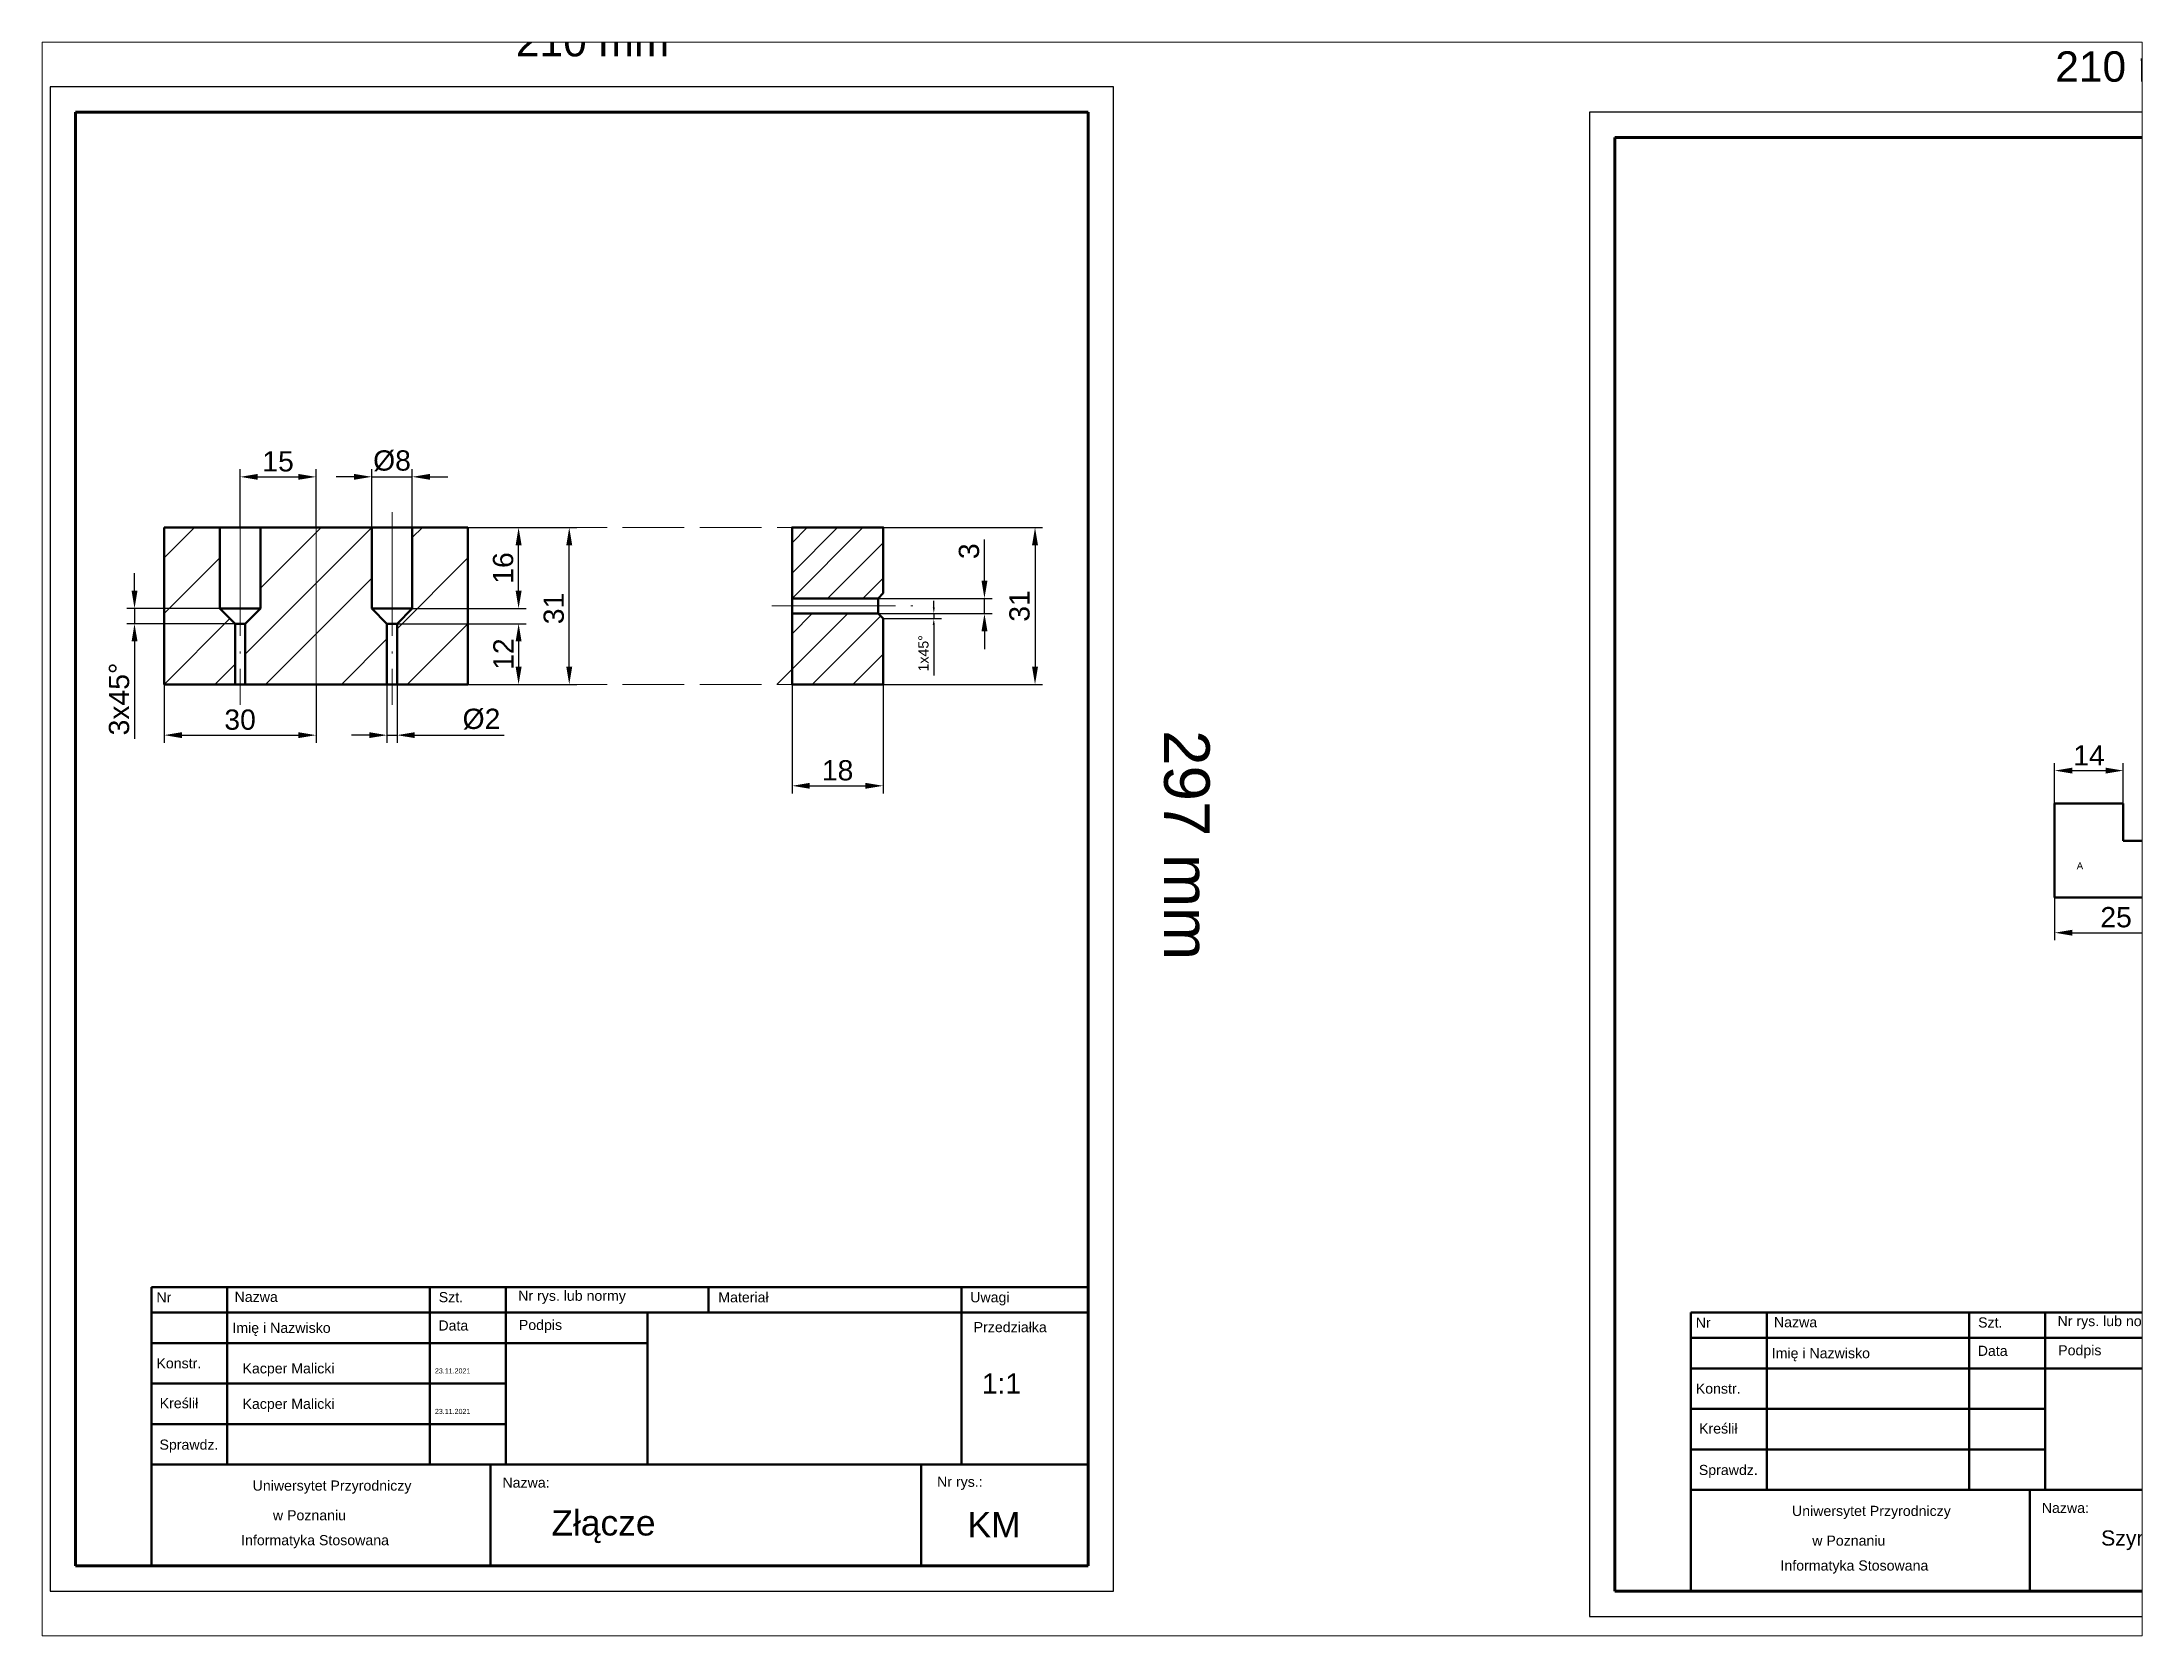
# Paper-space layout 'Layout2' of a CAD drawing. Header units: millimetres. Extents: x 26 to 231, y 20 to 176.
# The model-space entities are those that its viewports show. They can reach past a viewport. Long polylines and large blocks are cut down to what shows.
import ezdxf

# ---------------------------------------------------------------- set-up
doc = ezdxf.new("R2010")
doc.units = ezdxf.units.MM
doc.linetypes.add('ACAD_ISO02W100', pattern=[15, 12, -3])
doc.linetypes.add('ACAD_ISO04W100', pattern=[30, 24, -3, 0, -3])
for name, color, linetype, lineweight in [('linia cienka', 7, 'Continuous', 18), ('linia gruba', 7, 'Continuous', 50), ('linia kreskowa', 7, 'ACAD_ISO02W100', 18), ('linia obramowania', 7, 'Continuous', 70), ('linia punktowa', 7, 'ACAD_ISO04W100', 18), ('wymiar cienka', 210, 'Continuous', 15)]:
    doc.layers.add(name, color=color, linetype=linetype, lineweight=lineweight)
doc.styles.get("Standard").update_dxf_attribs({"font": 'arial.ttf'})
doc.dimstyles.new('ISO-25', dxfattribs={"dimtxt": 4, "dimasz": 3.5, "dimexe": 1.5, "dimexo": 0, "dimgap": 1, "dimtad": 1, "dimdec": 0, "dimtxsty": 'Standard', "dimcen": 2.5, "dimadec": 0, "dimazin": 0, "dimtfac": 1, "dimtdec": 0, "dimtmove": 0, "dimatfit": 3, "dimfxl": 1, "dimarcsym": 0})
doc.dimstyles.new('Średnica', dxfattribs={"dimtxt": 4, "dimasz": 3.5, "dimexe": 1.5, "dimexo": 0, "dimgap": 1, "dimtad": 1, "dimdec": 0, "dimtxsty": 'Standard', "dimcen": 2.5, "dimadec": 0, "dimazin": 0, "dimtfac": 1, "dimtdec": 0, "dimtmove": 0, "dimatfit": 3, "dimfxl": 1, "dimarcsym": 0})

# ---------------------------------------------------------------- blocks, each defined once
blk = doc.blocks.new('*D5')
at = {"layer": 'Defpoints', "color": 0, "transparency": 16777216}
for p in [(445.86, 186.97), (471.31, 186.97), (471.31, 180)]:
    blk.add_point(p, dxfattribs=at)
at = {"layer": 'wymiar cienka', "color": 0, "lineweight": -2, "transparency": 16777216}
for p, q in [((445.86, 186.97), (445.86, 178.5)), ((471.31, 186.97), (471.31, 178.5)), ((449.36, 180), (467.81, 180))]:
    blk.add_line(p, q, dxfattribs=at)
at = {"layer": 'wymiar cienka', "color": 0, "transparency": 16777216}
for points in [[(449.36, 180.58), (449.36, 179.42), (445.86, 180)], [(467.81, 180.58), (467.81, 179.42), (471.31, 180)]]:
    blk.add_solid(points, dxfattribs=at)
at = {"layer": 'wymiar cienka', "color": 0, "transparency": 16777216, "insert": (458, 183.04), "char_height": 4, "attachment_point": 5}
blk.add_mtext('25', dxfattribs=at)
blk = doc.blocks.new('*D7')
at = {"layer": 'Defpoints', "color": 0, "transparency": 16777216}
for p in [(459.43, 212), (445.86, 205.5), (459.43, 205.5)]:
    blk.add_point(p, dxfattribs=at)
at = {"layer": 'wymiar cienka', "color": 0, "lineweight": -2, "transparency": 16777216}
for p, q in [((445.86, 205.5), (445.86, 213.5)), ((449.36, 212), (455.93, 212)), ((459.43, 205.5), (459.43, 213.5))]:
    blk.add_line(p, q, dxfattribs=at)
at = {"layer": 'wymiar cienka', "color": 0, "transparency": 16777216}
for points in [[(449.36, 212.58), (449.36, 211.42), (445.86, 212)], [(455.93, 212.58), (455.93, 211.42), (459.43, 212)]]:
    blk.add_solid(points, dxfattribs=at)
at = {"layer": 'wymiar cienka', "color": 0, "transparency": 16777216, "insert": (452.65, 215.01), "char_height": 4, "attachment_point": 5}
blk.add_mtext('14', dxfattribs=at)
blk = doc.blocks.new('*D10')
at = {"layer": 'Defpoints', "color": 0, "transparency": 16777216}
for p in [(72.52, 229), (102.52, 229), (102.52, 219)]:
    blk.add_point(p, dxfattribs=at)
at = {"layer": 'wymiar cienka', "color": 0, "lineweight": -2, "transparency": 16777216}
for p, q in [((72.52, 229), (72.52, 217.5)), ((102.52, 229), (102.52, 217.5)), ((76.02, 219), (99.02, 219))]:
    blk.add_line(p, q, dxfattribs=at)
at = {"layer": 'wymiar cienka', "color": 0, "transparency": 16777216}
for points in [[(76.02, 219.58), (76.02, 218.42), (72.52, 219)], [(99.02, 219.58), (99.02, 218.42), (102.52, 219)]]:
    blk.add_solid(points, dxfattribs=at)
at = {"layer": 'wymiar cienka', "color": 0, "transparency": 16777216, "insert": (87.52, 222.04), "char_height": 4, "attachment_point": 5}
blk.add_mtext('30', dxfattribs=at)
blk = doc.blocks.new('*D11')
at = {"layer": 'Defpoints', "color": 0, "transparency": 16777216}
for p in [(132.52, 260), (152.52, 260), (132.52, 229)]:
    blk.add_point(p, dxfattribs=at)
at = {"layer": 'wymiar cienka', "color": 0, "lineweight": -2, "transparency": 16777216}
for p, q in [((132.52, 260), (154.02, 260)), ((152.52, 232.5), (152.52, 256.5)), ((132.52, 229), (154.02, 229))]:
    blk.add_line(p, q, dxfattribs=at)
at = {"layer": 'wymiar cienka', "color": 0, "transparency": 16777216}
for points in [[(151.94, 256.5), (153.11, 256.5), (152.52, 260)], [(151.94, 232.5), (153.11, 232.5), (152.52, 229)]]:
    blk.add_solid(points, dxfattribs=at)
at = {"layer": 'wymiar cienka', "color": 0, "transparency": 16777216, "insert": (149.48, 244), "char_height": 4, "attachment_point": 5, "rotation": 90}
blk.add_mtext('31', dxfattribs=at)
blk = doc.blocks.new('*D27')
at = {"layer": 'Defpoints', "color": 0, "transparency": 16777216}
for p in [(118.52, 241), (132.52, 229), (142.52, 229)]:
    blk.add_point(p, dxfattribs=at)
at = {"layer": 'wymiar cienka', "color": 0, "lineweight": -2, "transparency": 16777216}
for p, q in [((118.52, 241), (144.02, 241)), ((142.52, 237.5), (142.52, 232.5)), ((132.52, 229), (144.02, 229))]:
    blk.add_line(p, q, dxfattribs=at)
at = {"layer": 'wymiar cienka', "color": 0, "transparency": 16777216}
for points in [[(141.94, 237.5), (143.11, 237.5), (142.52, 241)], [(141.94, 232.5), (143.11, 232.5), (142.52, 229)]]:
    blk.add_solid(points, dxfattribs=at)
at = {"layer": 'wymiar cienka', "color": 0, "transparency": 16777216, "insert": (139.52, 235), "char_height": 4, "attachment_point": 5, "rotation": 90}
blk.add_mtext('12', dxfattribs=at)
blk = doc.blocks.new('*D31')
at = {"layer": 'Defpoints', "color": 0, "transparency": 16777216}
for p in [(132.52, 260), (142.52, 260), (121.52, 244)]:
    blk.add_point(p, dxfattribs=at)
at = {"layer": 'wymiar cienka', "color": 0, "lineweight": -2, "transparency": 16777216}
for p, q in [((132.52, 260), (144.02, 260)), ((142.52, 247.5), (142.52, 256.5)), ((121.52, 244), (144.02, 244))]:
    blk.add_line(p, q, dxfattribs=at)
at = {"layer": 'wymiar cienka', "color": 0, "transparency": 16777216}
for points in [[(141.94, 256.5), (143.11, 256.5), (142.52, 260)], [(141.94, 247.5), (143.11, 247.5), (142.52, 244)]]:
    blk.add_solid(points, dxfattribs=at)
at = {"layer": 'wymiar cienka', "color": 0, "transparency": 16777216, "insert": (139.48, 252), "char_height": 4, "attachment_point": 5, "rotation": 90}
blk.add_mtext('16', dxfattribs=at)
blk = doc.blocks.new('*D32')
at = {"layer": 'Defpoints', "color": 0, "transparency": 16777216}
for p in [(121.52, 270), (113.52, 260), (121.52, 260)]:
    blk.add_point(p, dxfattribs=at)
at = {"layer": 'wymiar cienka', "color": 0, "lineweight": -2, "transparency": 16777216}
for p, q in [((110.02, 270), (106.52, 270)), ((113.52, 260), (113.52, 271.5)), ((113.52, 270), (121.52, 270)), ((121.52, 260), (121.52, 271.5)), ((125.02, 270), (128.52, 270))]:
    blk.add_line(p, q, dxfattribs=at)
at = {"layer": 'wymiar cienka', "color": 0, "transparency": 16777216}
for points in [[(110.02, 270.58), (110.02, 269.42), (113.52, 270)], [(125.02, 270.58), (125.02, 269.42), (121.52, 270)]]:
    blk.add_solid(points, dxfattribs=at)
at = {"layer": 'wymiar cienka', "color": 0, "transparency": 16777216, "insert": (117.52, 273.15), "char_height": 4, "attachment_point": 5}
blk.add_mtext('%%c8', dxfattribs=at)
blk = doc.blocks.new('*D33')
at = {"layer": 'Defpoints', "color": 0, "transparency": 16777216}
for p in [(116.52, 229), (118.52, 229), (118.52, 219)]:
    blk.add_point(p, dxfattribs=at)
at = {"layer": 'wymiar cienka', "color": 0, "lineweight": -2, "transparency": 16777216}
for p, q in [((116.52, 229), (116.52, 217.5)), ((118.52, 229), (118.52, 217.5)), ((113.02, 219), (109.52, 219)), ((116.52, 219), (118.52, 219)), ((122.02, 219), (139.66, 219))]:
    blk.add_line(p, q, dxfattribs=at)
at = {"layer": 'wymiar cienka', "color": 0, "transparency": 16777216}
for points in [[(113.02, 219.58), (113.02, 218.42), (116.52, 219)], [(122.02, 219.58), (122.02, 218.42), (118.52, 219)]]:
    blk.add_solid(points, dxfattribs=at)
at = {"layer": 'wymiar cienka', "color": 0, "transparency": 16777216, "insert": (135.19, 222.15), "char_height": 4, "attachment_point": 5}
blk.add_mtext('%%c2', dxfattribs=at)
blk = doc.blocks.new('*D35')
at = {"layer": 'Defpoints', "color": 0, "transparency": 16777216}
for p in [(196.52, 229), (214.52, 229), (214.52, 209)]:
    blk.add_point(p, dxfattribs=at)
at = {"layer": 'wymiar cienka', "color": 0, "lineweight": -2, "transparency": 16777216}
for p, q in [((196.52, 229), (196.52, 207.5)), ((214.52, 229), (214.52, 207.5)), ((200.02, 209), (211.02, 209))]:
    blk.add_line(p, q, dxfattribs=at)
at = {"layer": 'wymiar cienka', "color": 0, "transparency": 16777216}
for points in [[(200.02, 209.58), (200.02, 208.42), (196.52, 209)], [(211.02, 209.58), (211.02, 208.42), (214.52, 209)]]:
    blk.add_solid(points, dxfattribs=at)
at = {"layer": 'wymiar cienka', "color": 0, "transparency": 16777216, "insert": (205.52, 212.04), "char_height": 4, "attachment_point": 5}
blk.add_mtext('18', dxfattribs=at)
blk = doc.blocks.new('*D38')
at = {"layer": 'Defpoints', "color": 0, "transparency": 16777216}
for p in [(213.52, 246), (234.52, 246), (213.52, 243)]:
    blk.add_point(p, dxfattribs=at)
at = {"layer": 'wymiar cienka', "color": 0, "lineweight": -2, "transparency": 16777216}
for p, q in [((234.52, 249.5), (234.52, 257.62)), ((213.52, 246), (236.02, 246)), ((234.52, 243), (234.52, 246)), ((213.52, 243), (236.02, 243)), ((234.52, 239.5), (234.52, 236))]:
    blk.add_line(p, q, dxfattribs=at)
at = {"layer": 'wymiar cienka', "color": 0, "transparency": 16777216}
for points in [[(233.94, 249.5), (235.11, 249.5), (234.52, 246)], [(233.94, 239.5), (235.11, 239.5), (234.52, 243)]]:
    blk.add_solid(points, dxfattribs=at)
at = {"layer": 'wymiar cienka', "color": 0, "transparency": 16777216, "insert": (231.48, 255.31), "char_height": 4, "attachment_point": 5, "rotation": 90}
blk.add_mtext('3', dxfattribs=at)
blk = doc.blocks.new('*D42')
at = {"layer": 'Defpoints', "color": 0, "transparency": 16777216}
for p in [(214.52, 260), (214.52, 229), (244.51, 229)]:
    blk.add_point(p, dxfattribs=at)
at = {"layer": 'wymiar cienka', "color": 0, "lineweight": -2, "transparency": 16777216}
for p, q in [((214.52, 260), (246.01, 260)), ((244.51, 256.5), (244.51, 232.5)), ((214.52, 229), (246.01, 229))]:
    blk.add_line(p, q, dxfattribs=at)
at = {"layer": 'wymiar cienka', "color": 0, "transparency": 16777216}
for points in [[(243.92, 256.5), (245.09, 256.5), (244.51, 260)], [(243.92, 232.5), (245.09, 232.5), (244.51, 229)]]:
    blk.add_solid(points, dxfattribs=at)
at = {"layer": 'wymiar cienka', "color": 0, "transparency": 16777216, "insert": (241.46, 244.5), "char_height": 4, "attachment_point": 5, "rotation": 90}
blk.add_mtext('31', dxfattribs=at)
blk = doc.blocks.new('*D62')
at = {"layer": 'Defpoints', "color": 0, "transparency": 16777216}
for p in [(66.67, 241), (83.52, 244), (86.52, 241)]:
    blk.add_point(p, dxfattribs=at)
at = {"layer": 'wymiar cienka', "color": 0, "lineweight": -2, "transparency": 16777216}
for p, q in [((66.67, 247.5), (66.67, 251)), ((83.52, 244), (65.17, 244)), ((86.52, 241), (65.17, 241)), ((66.67, 244), (66.67, 241)), ((66.67, 237.5), (66.67, 218.25))]:
    blk.add_line(p, q, dxfattribs=at)
at = {"layer": 'wymiar cienka', "color": 0, "transparency": 16777216}
for points in [[(66.09, 247.5), (67.26, 247.5), (66.67, 244)], [(66.09, 237.5), (67.26, 237.5), (66.67, 241)]]:
    blk.add_solid(points, dxfattribs=at)
at = {"layer": 'wymiar cienka', "color": 0, "transparency": 16777216, "insert": (63.63, 226.13), "char_height": 4, "attachment_point": 5, "rotation": 90}
blk.add_mtext('3x45%%D', dxfattribs=at)
blk = doc.blocks.new('*D66')
at = {"layer": 'Defpoints', "color": 0, "transparency": 16777216}
for p in [(213.52, 243), (214.52, 242), (224.52, 242)]:
    blk.add_point(p, dxfattribs=at)
at = {"layer": 'wymiar cienka', "color": 0, "lineweight": -2, "transparency": 16777216}
for p, q in [((224.52, 244.25), (224.52, 245.5)), ((213.52, 243), (226.02, 243)), ((214.52, 242), (226.02, 242)), ((224.52, 243), (224.52, 242)), ((224.52, 240.75), (224.52, 230.81))]:
    blk.add_line(p, q, dxfattribs=at)
at = {"layer": 'wymiar cienka', "color": 0, "transparency": 16777216}
for points in [[(224.31, 244.25), (224.72, 244.25), (224.52, 243)], [(224.31, 240.75), (224.72, 240.75), (224.52, 242)]]:
    blk.add_solid(points, dxfattribs=at)
at = {"layer": 'wymiar cienka', "color": 0, "transparency": 16777216, "insert": (222.49, 235.16), "char_height": 2, "width": 20.1918, "attachment_point": 5, "rotation": 90}
blk.add_mtext('1x45%%D', dxfattribs=at)
blk = doc.blocks.new('*D67')
at = {"layer": 'Defpoints', "color": 0, "transparency": 16777216}
for p in [(102.52, 269.99), (87.52, 260), (102.52, 260)]:
    blk.add_point(p, dxfattribs=at)
at = {"layer": 'wymiar cienka', "color": 0, "lineweight": -2, "transparency": 16777216}
for p, q in [((87.52, 260), (87.52, 271.49)), ((91.02, 269.99), (99.02, 269.99)), ((102.52, 260), (102.52, 271.49))]:
    blk.add_line(p, q, dxfattribs=at)
at = {"layer": 'wymiar cienka', "color": 0, "transparency": 16777216}
for points in [[(91.02, 270.57), (91.02, 269.41), (87.52, 269.99)], [(99.02, 270.57), (99.02, 269.41), (102.52, 269.99)]]:
    blk.add_solid(points, dxfattribs=at)
at = {"layer": 'wymiar cienka', "color": 0, "transparency": 16777216, "insert": (95.02, 273.03), "char_height": 4, "attachment_point": 5}
blk.add_mtext('15', dxfattribs=at)

msp = doc.modelspace()

# ---------------------------------------------------------------- linework, layer by layer
for p, q in [((260, 347), (50, 347)), ((50, 347), (50, 50)), ((260, 340), (260, 347)), ((564, 342), (354, 342)), ((354, 342), (354, 45)), ((260, 50), (260, 340)), ((50, 50), (260, 50)), ((354, 45), (564, 45))]:
    msp.add_line(p, q)
at = {"layer": 'linia cienka'}
for p, q in [((78.52, 260), (72.52, 254)), ((113.52, 260), (88.52, 235)), ((103.52, 260), (91.52, 248)), ((123.52, 260), (121.52, 258)), ((199.52, 260), (196.52, 257)), ((205.52, 260), (196.52, 251)), ((210.52, 260), (196.52, 246)), ((83.52, 254), (72.52, 243)), ((132.52, 254), (118.52, 240)), ((214.52, 257), (203.52, 246)), ((113.52, 250), (92.52, 229)), ((214.52, 250), (210.52, 246)), ((85.52, 242), (72.52, 229)), ((132.52, 241), (120.52, 229)), ((207.52, 243), (193.52, 229)), ((200.52, 243), (196.52, 239)), ((214.02, 242.5), (200.52, 229)), ((116.52, 238), (107.52, 229)), ((86.52, 233), (82.52, 229)), ((214.52, 235), (208.52, 229)), ((445.86, 205.73), (445.86, 186.97)), ((459.43, 205.5), (445.86, 205.5)), ((459.43, 198.15), (459.43, 205.5)), ((466.22, 198.15), (459.43, 198.15)), ((445.86, 186.97), (471.31, 186.97)), ((85, 110), (125, 110)), ((125, 110), (140, 110)), ((140, 110), (180, 110)), ((255, 110), (230, 110)), ((255, 110), (255, 105)), ((85, 105), (85, 105)), ((85, 105), (85, 75)), ((180, 105), (168, 105)), ((168, 105), (180, 105)), ((255, 105), (255, 105)), ((389, 105), (429, 105)), ((429, 105), (444, 105)), ((444, 105), (484, 105)), ((389, 100), (389, 100)), ((389, 100), (389, 70)), ((70, 91), (70, 99)), ((374, 86), (374, 94)), ((70, 83), (70, 91)), ((70, 75), (70, 83)), ((374, 78), (374, 86)), ((70, 55), (70, 75)), ((140, 75), (137, 75)), ((230, 75), (222, 75)), ((374, 70), (374, 78)), ((374, 50), (374, 70)), ((444, 70), (441, 70)), ((255, 55), (70, 55)), ((70, 55), (70, 55)), ((70, 55), (70, 55)), ((559, 50), (374, 50)), ((374, 50), (374, 50)), ((374, 50), (374, 50))]:
    msp.add_line(p, q, dxfattribs=at)
at = {"layer": 'linia gruba'}
for p, q in [((72.52, 260), (132.52, 260)), ((72.52, 260), (72.52, 229)), ((83.52, 255), (83.52, 260)), ((83.52, 260), (83.52, 244)), ((91.52, 260), (91.52, 244)), ((113.52, 260), (113.52, 244)), ((121.52, 255), (121.52, 260)), ((121.52, 260), (121.52, 244)), ((132.52, 260), (132.52, 229)), ((213.52, 246), (196.52, 246)), ((205.52, 246), (213.52, 246)), ((213.52, 246), (214.52, 247)), ((213.52, 246), (213.52, 243)), ((86.52, 241), (83.52, 244)), ((91.52, 244), (83.52, 244)), ((88.52, 241), (86.52, 241)), ((86.52, 241), (86.52, 229)), ((88.52, 241), (91.52, 244)), ((88.52, 241), (88.52, 229)), ((116.52, 241), (113.52, 244)), ((113.52, 244), (121.52, 244)), ((116.52, 241), (118.52, 241)), ((116.52, 241), (116.52, 229)), ((118.52, 241), (121.52, 244)), ((118.52, 241), (118.52, 229)), ((213.52, 243), (196.52, 243)), ((213.52, 243), (214.52, 242)), ((132.52, 229), (72.52, 229)), ((459.43, 205.5), (445.86, 205.5)), ((445.86, 205.5), (445.86, 186.97)), ((459.43, 198.15), (459.43, 205.5)), ((466.22, 198.15), (459.43, 198.15)), ((445.86, 186.97), (471.31, 186.97)), ((70, 55), (70, 110)), ((70, 110), (255, 110)), ((85, 75), (85, 110)), ((125, 110), (125, 75)), ((140, 110), (140, 75)), ((180, 105), (180, 110)), ((230, 110), (230, 75)), ((255, 105), (70, 105)), ((70, 105), (85, 105)), ((168, 105), (168, 75)), ((374, 50), (374, 105)), ((374, 105), (559, 105)), ((389, 70), (389, 105)), ((429, 105), (429, 70)), ((444, 105), (444, 70)), ((559, 100), (374, 100)), ((374, 100), (389, 100)), ((70, 99), (140, 99)), ((140, 99), (168, 99)), ((374, 94), (444, 94)), ((444, 94), (472, 94)), ((70, 91), (140, 91)), ((70, 83), (140, 83)), ((374, 86), (444, 86)), ((70, 75), (255, 75)), ((137, 75), (137, 55)), ((222, 75), (222, 55)), ((374, 78), (444, 78)), ((374, 70), (559, 70)), ((441, 70), (441, 50))]:
    msp.add_line(p, q, dxfattribs=at)
msp.add_lwpolyline([(214.52, 242), (214.52, 229), (196.52, 229), (196.52, 260), (214.52, 260), (214.52, 247)], dxfattribs=at)
at = {"layer": 'linia kreskowa', "ltscale": 0.25}
for p, q in [((132.52, 260), (204.52, 260)), ((132.52, 229), (208.52, 229))]:
    msp.add_line(p, q, dxfattribs=at)
at = {"layer": 'linia obramowania'}
for p, q in [((255, 342), (55, 342)), ((55, 342), (55, 55)), ((255, 55), (255, 342)), ((559, 337), (359, 337)), ((359, 337), (359, 50)), ((55, 55), (255, 55)), ((359, 50), (559, 50))]:
    msp.add_line(p, q, dxfattribs=at)
at = {"layer": 'linia punktowa'}
msp.add_line((102.52, 269), (102.52, 218), dxfattribs=at)
at = {"layer": 'linia punktowa', "ltscale": 0.25}
for p, q in [((87.52, 263), (87.52, 225)), ((117.52, 263), (117.52, 225)), ((192.52, 244.5), (220.53, 244.5))]:
    msp.add_line(p, q, dxfattribs=at)

# ---------------------------------------------------------------- texts
at = {"layer": 'linia cienka'}
for s, height, p in [('210 mm', 6, (142, 353)), ('210 mm', 6, (446, 348)), ('A', 1.36, (450.23, 192.54)), ('Nr', 2, (71, 107)), ('Nazwa', 2, (86.43, 107.11)), ('Szt.', 2, (126.75, 107.06)), ('Nr rys. lub normy', 2, (142.44, 107.33)), ('Materiał', 2, (181.96, 107.03)), ('Uwagi', 2, (231.71, 107.04)), ('Nr', 2, (375, 102)), ('Nazwa', 2, (390.43, 102.11)), ('Szt.', 2, (430.75, 102.06)), ('Nr rys. lub normy', 2, (446.44, 102.33)), ('Imię i Nazwisko', 2, (86, 101)), ('Data', 2, (126.68, 101.46)), ('Podpis', 2, (142.57, 101.57)), ('Przedziałka', 2, (232.39, 101.14)), ('Konstr.', 2, (71, 94)), ('Imię i Nazwisko', 2, (390, 96)), ('Data', 2, (430.68, 96.46)), ('Podpis', 2, (446.57, 96.57)), ('Kacper Malicki', 2, (88, 93)), ('23.11.2021', 1, (126, 93)), ('1:1', 4, (234, 89)), ('Kreślił', 2, (71.64, 86.13)), ('Kacper Malicki', 2, (88, 86)), ('Konstr.', 2, (375, 89)), ('23.11.2021', 1, (126, 85)), ('Kreślił', 2, (375.64, 81.13)), ('Sprawdz.', 2, (71.6, 77.94)), ('Sprawdz.', 2, (375.6, 72.94)), ('Uniwersytet Przyrodniczy', 2, (90, 69.86)), ('Nazwa:', 2, (139.33, 70.45)), ('Nr rys.:', 2, (225.17, 70.61)), ('Uniwersytet Przyrodniczy', 2, (394, 64.86)), ('Nazwa:', 2, (443.33, 65.45)), ('w Poznaniu', 2, (94, 64)), ('Złącze', 5, (149, 61)), ('KM', 5, (231.18, 60.63)), ('Informatyka Stosowana', 2, (87.73, 59.08)), ('w Poznaniu', 2, (398, 59)), ('Szyna', 3, (455.04, 59.01)), ('Informatyka Stosowana', 2, (391.73, 54.08))]:
    msp.add_text(s, height=height, dxfattribs=at).set_placement(p)
msp.add_text('297 mm', height=9, rotation=270, dxfattribs=at).set_placement((270, 220))

# ---------------------------------------------------------------- dimensions: what is measured, and where the dimension line sits
at = {"layer": 'wymiar cienka'}
for base, p1, p2, picture, middle in [((102.52, 269.99), (87.52, 260), (102.52, 260), '*D67', (95.02, 273.03)), ((459.43, 212), (445.86, 205.5), (459.43, 205.5), '*D7', (452.65, 215.01))]:
    dim = msp.add_linear_dim(base=base, p1=p1, p2=p2, dimstyle='ISO-25', dxfattribs=at)
    dim.commit()
    dim.dimension.update_dxf_attribs({"geometry": picture, "text_midpoint": middle})
for base, p1, p2, picture, middle in [((121.52, 270), (113.52, 260), (121.52, 260), '*D32', (117.52, 270)), ((118.52, 219), (116.52, 229), (118.52, 229), '*D33', (135.19, 219))]:
    dim = msp.add_linear_dim(base=base, p1=p1, p2=p2, dimstyle='Średnica', override={"dimpost": '%%c<>'}, dxfattribs=at)
    dim.commit()
    dim.dimension.update_dxf_attribs({"geometry": picture, "text_midpoint": middle, "dimtype": 160})
for base, p1, p2, picture, middle in [((142.52, 260), (121.52, 244), (132.52, 260), '*D31', (142.52, 252)), ((152.52, 260), (132.52, 229), (132.52, 260), '*D11', (152.52, 244)), ((234.52, 246), (213.52, 243), (213.52, 246), '*D38', (234.52, 255.31)), ((244.51, 229), (214.52, 260), (214.52, 229), '*D42', (244.51, 244.5)), ((142.52, 229), (118.52, 241), (132.52, 229), '*D27', (142.52, 235))]:
    dim = msp.add_linear_dim(base=base, p1=p1, p2=p2, angle=90, dimstyle='ISO-25', dxfattribs=at)
    dim.commit()
    dim.dimension.update_dxf_attribs({"geometry": picture, "text_midpoint": middle, "dimtype": 160})
dim = msp.add_linear_dim(base=(66.67, 241), p1=(83.52, 244), p2=(86.52, 241), angle=90, text='3x45%%D', dimstyle='ISO-25', dxfattribs=at)
dim.commit()
dim.dimension.update_dxf_attribs({"geometry": '*D62', "text_midpoint": (66.67, 226.13), "dimtype": 160})
dim = msp.add_linear_dim(base=(224.52, 242), p1=(213.52, 243), p2=(214.52, 242), angle=90, text='1x45%%D', dimstyle='ISO-25', override={"dimtxt": 2, "dimasz": 1.25}, dxfattribs=at)
dim.commit()
dim.dimension.update_dxf_attribs({"geometry": '*D66', "text_midpoint": (222.49, 235.16)})
for base, p1, p2, picture, middle in [((102.52, 219), (72.52, 229), (102.52, 229), '*D10', (87.52, 219)), ((214.52, 209), (196.52, 229), (214.52, 229), '*D35', (205.52, 209)), ((471.31, 180), (445.86, 186.97), (471.31, 186.97), '*D5', (458, 180))]:
    dim = msp.add_linear_dim(base=base, p1=p1, p2=p2, dimstyle='ISO-25', dxfattribs=at)
    dim.commit()
    dim.dimension.update_dxf_attribs({"geometry": picture, "text_midpoint": middle, "dimtype": 160})

psp = doc.layouts.new('Layout2')

# ---------------------------------------------------------------- viewports
at = {"layer": '0'}
psp.add_viewport(center=(128.5, 97.5), size=(205.6, 156), view_center_point=(255.76, 198.5), view_height=314.6715, dxfattribs=at)

doc.saveas('drawing.dxf')
